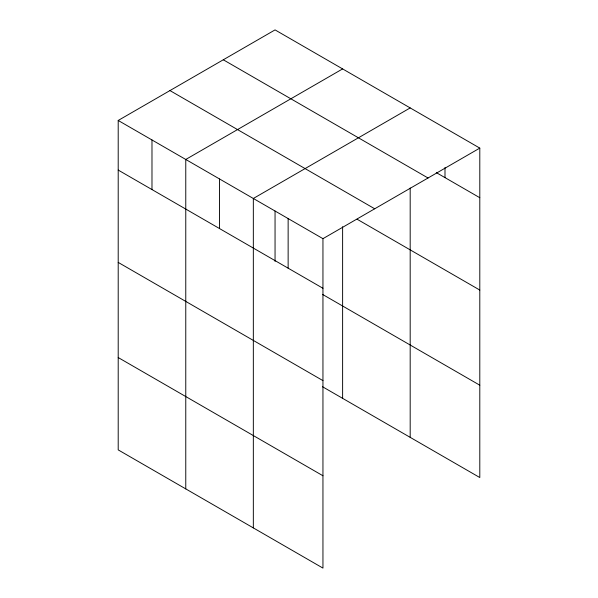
<?xml version="1.0" encoding="UTF-8"?>
<svg xmlns="http://www.w3.org/2000/svg" width="598" height="598" viewBox="0 0 598 598"><rect width="100%" height="100%" fill="white"/><g stroke="black" fill="none" stroke-linecap="round" stroke-linejoin="round"><path stroke-width="0.9" d="M410.183 187.996L410.183 437.347M118.202 120.46L322.95 238.669L322.95 568.1L118.202 449.89L118.202 120.46L275.05 29.9L479.798 148.11L479.798 477.54L322.509 386.734M342.617 68.912L185.769 159.464L185.769 488.895M410.183 107.917L253.335 198.476L253.335 527.907M322.95 238.669L479.798 148.11M436.293 172.598L479.798 197.721M223.293 59.785L428.041 177.995M169.959 90.575L374.707 208.784M357.096 219.219L479.798 290.06M118.202 170.064L322.95 288.273M322.509 294.388L479.798 385.202M118.202 262.402L322.95 380.62M118.202 357.544L322.95 475.761M444.994 167.515L444.994 177.621M342.617 226.717L342.617 398.343M288.139 218.569L288.139 268.181M275.05 211.027L275.05 261.393M219.548 178.974L219.548 228.578M151.982 139.962L151.982 189.566"/></g></svg>
